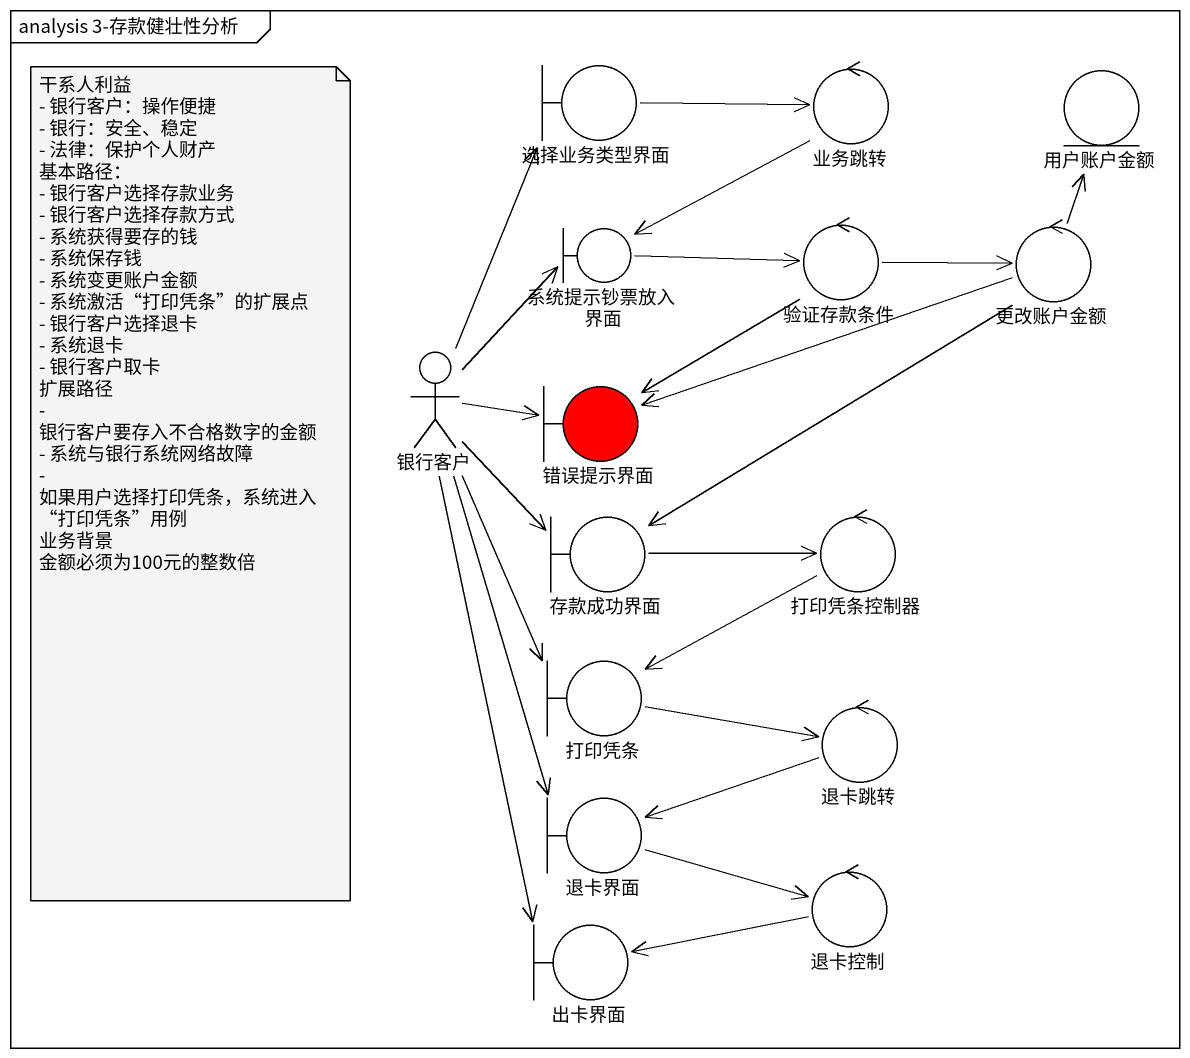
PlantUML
@startuml
mainframe analysis 3-存款健壮性分析
boundary 选择业务类型界面
control 业务跳转
entity 用户账户金额
boundary 系统提示钞票放入界面
control 验证存款条件
control 更改账户金额
actor 银行客户
boundary 错误提示界面 #FF0000
boundary 存款成功界面
control 打印凭条控制器
boundary 打印凭条
control 退卡跳转
boundary 退卡界面
boundary 出卡界面
control 退卡控制
选择业务类型界面 -right-> 业务跳转
业务跳转 --> 系统提示钞票放入界面
系统提示钞票放入界面 -right-> 验证存款条件
验证存款条件 -right-> 更改账户金额
验证存款条件 --> 错误提示界面
更改账户金额 -up-> 用户账户金额
更改账户金额 -left-> 错误提示界面
更改账户金额 --> 存款成功界面
银行客户 -up-> 选择业务类型界面
银行客户 -up-> 系统提示钞票放入界面
银行客户 -right-> 错误提示界面
银行客户 --> 存款成功界面
银行客户 --> 打印凭条
银行客户 --> 退卡界面
银行客户 --> 出卡界面
存款成功界面 -right-> 打印凭条控制器
打印凭条控制器 -left-> 打印凭条
打印凭条 -right-> 退卡跳转
退卡跳转 -left-> 退卡界面
退卡界面 -right-> 退卡控制
退卡控制 -left-> 出卡界面
note as N1
  干系人利益
  - 银行客户：操作便捷
  - 银行：安全、稳定
  - 法律：保护个人财产
  基本路径：
  - 银行客户选择存款业务
  - 银行客户选择存款方式
  - 系统获得要存的钱
  - 系统保存钱
  - 系统变更账户金额
  - 系统激活“打印凭条”的扩展点
  - 银行客户选择退卡
  - 系统退卡
  - 银行客户取卡
  扩展路径
  - 银行客户要存入不合格数字的金额
  - 系统与银行系统网络故障
  - 如果用户选择打印凭条，系统进入“打印凭条”用例
  业务背景
  金额必须为100元的整数倍
end note
@enduml
